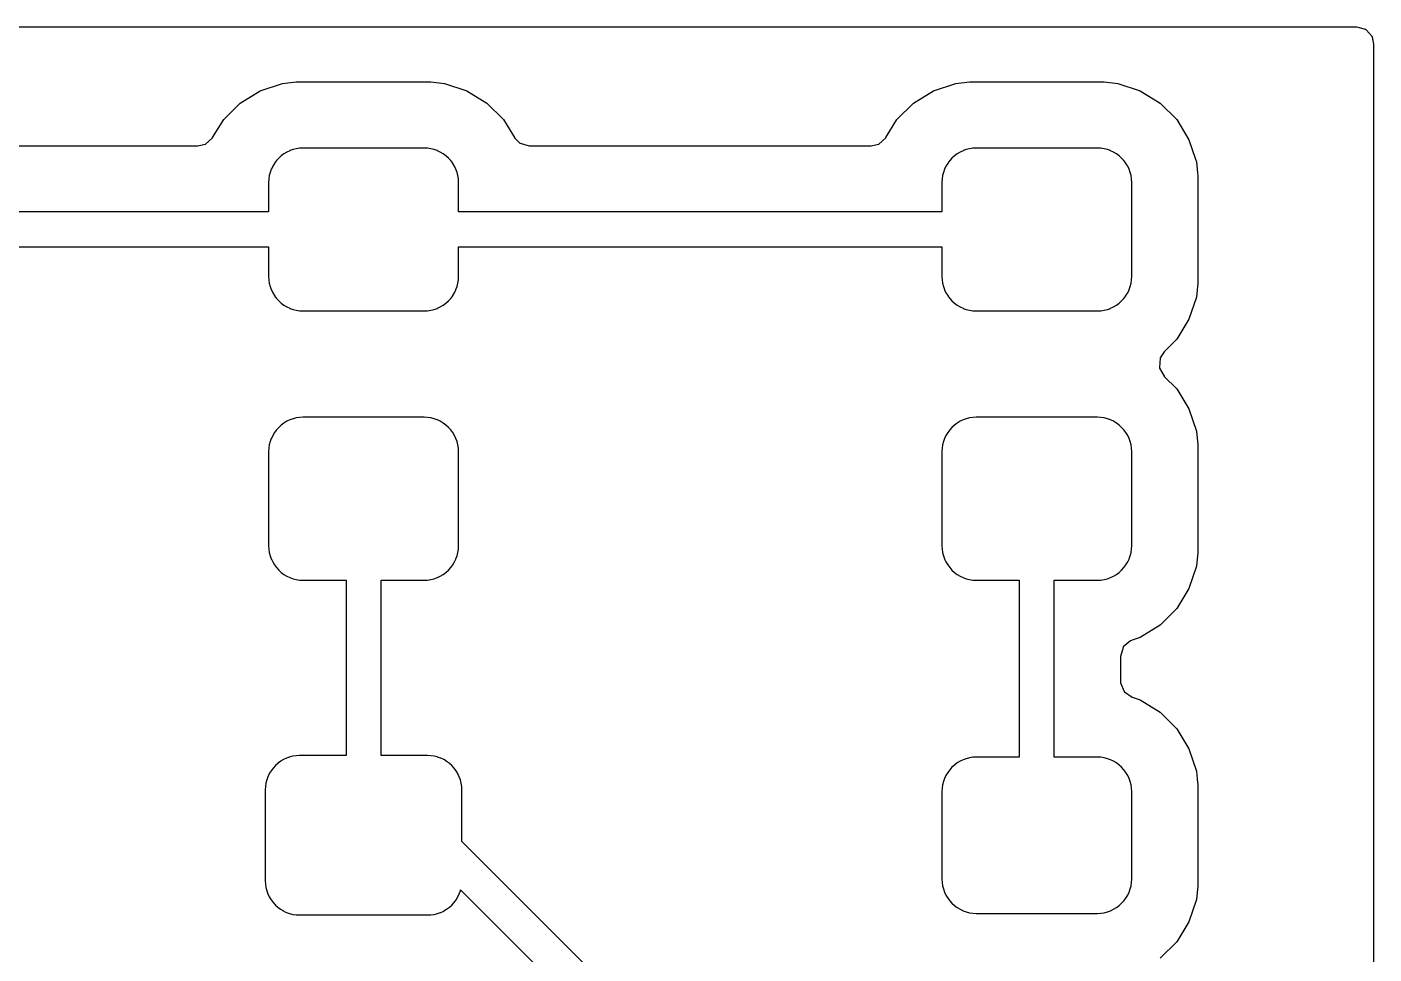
# Model space of a CAD drawing. Header units: metres. Extents: x 50 to 70, y -65 to -50.
# Drawn here: x 60 to 70, y -56.88 to -50 of the extents above; entities that cross this region are included whole.
import ezdxf

# ---------------------------------------------------------------- set-up
doc = ezdxf.new("R2010")
doc.units = ezdxf.units.M

msp = doc.modelspace()

# ---------------------------------------------------------------- linework, layer by layer
for points in [[(70.004, -64.875), (70.004, -50.125), (70.004, -50.124), (70.004, -50.124), (70.004, -50.124), (70.004, -50.124), (70.004, -50.124), (70.004, -50.124), (70.004, -50.124), (70.004, -50.124), (70.004, -50.123), (69.993, -50.072), (69.993, -50.072), (69.993, -50.072), (69.993, -50.072), (69.993, -50.071), (69.993, -50.071), (69.993, -50.071), (69.993, -50.071), (69.993, -50.071), (69.993, -50.071), (69.993, -50.071), (69.993, -50.071), (69.993, -50.071), (69.993, -50.07), (69.993, -50.07), (69.992, -50.07), (69.992, -50.07), (69.992, -50.07), (69.992, -50.07), (69.992, -50.07), (69.992, -50.07), (69.946, -50.017), (69.946, -50.017), (69.946, -50.017), (69.946, -50.017), (69.946, -50.017), (69.946, -50.016), (69.946, -50.016), (69.946, -50.016), (69.946, -50.016), (69.945, -50.016), (69.945, -50.016), (69.945, -50.016), (69.945, -50.016), (69.945, -50.016), (69.945, -50.016), (69.945, -50.016), (69.945, -50.016), (69.945, -50.016), (69.945, -50.016), (69.944, -50.016), (69.944, -50.016), (69.944, -50.015), (69.944, -50.015), (69.944, -50.015), (69.877, -49.996), (69.877, -49.996), (69.877, -49.996), (69.877, -49.996), (69.876, -49.996), (69.876, -49.996), (69.876, -49.996), (69.876, -49.996), (69.876, -49.996), (69.876, -49.996), (69.876, -49.996), (69.876, -49.996), (69.875, -49.996), (50.125, -49.996)], [(58.981, -50.879), (61.269, -50.879), (61.269, -50.879), (61.269, -50.879), (61.269, -50.879), (61.269, -50.879), (61.27, -50.879), (61.27, -50.879), (61.27, -50.879), (61.27, -50.879), (61.27, -50.879), (61.324, -50.867), (61.324, -50.867), (61.324, -50.867), (61.324, -50.867), (61.324, -50.867), (61.324, -50.867), (61.324, -50.867), (61.324, -50.867), (61.325, -50.867), (61.325, -50.867), (61.325, -50.867), (61.325, -50.867), (61.325, -50.867), (61.325, -50.867), (61.325, -50.867), (61.325, -50.866), (61.325, -50.866), (61.326, -50.866), (61.326, -50.866), (61.326, -50.866), (61.326, -50.866), (61.326, -50.866), (61.378, -50.819), (61.378, -50.819), (61.378, -50.819), (61.378, -50.819), (61.378, -50.819), (61.378, -50.819), (61.378, -50.819), (61.378, -50.819), (61.378, -50.819), (61.379, -50.819), (61.379, -50.818), (61.379, -50.818), (61.379, -50.818), (61.461, -50.684), (61.584, -50.561), (61.733, -50.47), (61.898, -50.415), (62, -50.404), (63, -50.404), (63.102, -50.415), (63.267, -50.47), (63.416, -50.561), (63.539, -50.684), (63.621, -50.818), (63.621, -50.818), (63.621, -50.818), (63.621, -50.819), (63.622, -50.819), (63.622, -50.819), (63.622, -50.819), (63.622, -50.819), (63.622, -50.819), (63.622, -50.819), (63.66, -50.858), (63.661, -50.858), (63.661, -50.858), (63.661, -50.859), (63.661, -50.859), (63.661, -50.859), (63.661, -50.859), (63.661, -50.859), (63.661, -50.859), (63.661, -50.859), (63.661, -50.859), (63.662, -50.859), (63.662, -50.859), (63.662, -50.859), (63.662, -50.859), (63.662, -50.859), (63.662, -50.859), (63.662, -50.859), (63.662, -50.859), (63.662, -50.86), (63.662, -50.86), (63.663, -50.86), (63.73, -50.879), (63.73, -50.879), (63.73, -50.879), (63.73, -50.879), (63.73, -50.879), (63.73, -50.879), (63.73, -50.879), (63.73, -50.879), (63.731, -50.879), (63.731, -50.879), (63.731, -50.879), (63.731, -50.879), (63.731, -50.879), (66.269, -50.879), (66.269, -50.879), (66.269, -50.879), (66.269, -50.879), (66.269, -50.879), (66.27, -50.879), (66.27, -50.879), (66.27, -50.879), (66.27, -50.879), (66.27, -50.879), (66.324, -50.867), (66.324, -50.867), (66.324, -50.867), (66.324, -50.867), (66.324, -50.867), (66.324, -50.867), (66.324, -50.867), (66.324, -50.867), (66.325, -50.867), (66.325, -50.867), (66.325, -50.867), (66.325, -50.867), (66.325, -50.867), (66.325, -50.867), (66.325, -50.867), (66.325, -50.866), (66.325, -50.866), (66.326, -50.866), (66.326, -50.866), (66.326, -50.866), (66.326, -50.866), (66.326, -50.866), (66.378, -50.819), (66.378, -50.819), (66.378, -50.819), (66.378, -50.819), (66.378, -50.819), (66.378, -50.819), (66.378, -50.819), (66.378, -50.819), (66.378, -50.819), (66.379, -50.819), (66.379, -50.818), (66.379, -50.818), (66.379, -50.818), (66.461, -50.684), (66.584, -50.561), (66.733, -50.47), (66.898, -50.415), (67, -50.404), (68, -50.404), (68.102, -50.415), (68.267, -50.47), (68.416, -50.561), (68.539, -50.684), (68.63, -50.833), (68.678, -50.978), (68.685, -50.998), (68.693, -51.079), (68.695, -51.1), (68.695, -51.9), (68.685, -52.002), (68.63, -52.167), (68.539, -52.316), (68.446, -52.409), (68.445, -52.409), (68.445, -52.409), (68.445, -52.409), (68.445, -52.409), (68.445, -52.409), (68.445, -52.409), (68.445, -52.409), (68.445, -52.41), (68.445, -52.41), (68.416, -52.454), (68.416, -52.454), (68.416, -52.454), (68.416, -52.454), (68.416, -52.454), (68.416, -52.455), (68.416, -52.455), (68.416, -52.455), (68.416, -52.455), (68.416, -52.455), (68.416, -52.455), (68.416, -52.455), (68.416, -52.455), (68.416, -52.455), (68.416, -52.456), (68.416, -52.456), (68.416, -52.456), (68.416, -52.456), (68.416, -52.456), (68.416, -52.456), (68.416, -52.456), (68.411, -52.526), (68.411, -52.526), (68.411, -52.526), (68.411, -52.526), (68.411, -52.526), (68.411, -52.527), (68.411, -52.527), (68.411, -52.527), (68.411, -52.527), (68.411, -52.527), (68.411, -52.527), (68.411, -52.527), (68.411, -52.527), (68.411, -52.528), (68.411, -52.528), (68.411, -52.528), (68.411, -52.528), (68.411, -52.528), (68.411, -52.528), (68.411, -52.528), (68.411, -52.528), (68.411, -52.529), (68.411, -52.529), (68.411, -52.529), (68.445, -52.59), (68.445, -52.59), (68.445, -52.59), (68.445, -52.59), (68.445, -52.59), (68.445, -52.591), (68.445, -52.591), (68.445, -52.591), (68.445, -52.591), (68.445, -52.591), (68.445, -52.591), (68.445, -52.591), (68.446, -52.591), (68.539, -52.684), (68.63, -52.833), (68.685, -52.998), (68.695, -53.1), (68.695, -53.9), (68.685, -54.002), (68.63, -54.167), (68.539, -54.316), (68.416, -54.439), (68.267, -54.53), (68.209, -54.55), (68.209, -54.55), (68.209, -54.55), (68.196, -54.555), (68.196, -54.555), (68.196, -54.555), (68.196, -54.555), (68.196, -54.555), (68.196, -54.555), (68.196, -54.555), (68.195, -54.555), (68.195, -54.555), (68.195, -54.555), (68.195, -54.555), (68.195, -54.555), (68.195, -54.555), (68.195, -54.555), (68.195, -54.555), (68.142, -54.601), (68.142, -54.601), (68.142, -54.601), (68.142, -54.601), (68.142, -54.602), (68.141, -54.602), (68.141, -54.602), (68.141, -54.602), (68.141, -54.602), (68.141, -54.602), (68.141, -54.602), (68.141, -54.602), (68.141, -54.602), (68.141, -54.602), (68.141, -54.603), (68.141, -54.603), (68.141, -54.603), (68.141, -54.603), (68.141, -54.603), (68.141, -54.603), (68.141, -54.603), (68.14, -54.603), (68.14, -54.603), (68.14, -54.604), (68.121, -54.671), (68.121, -54.671), (68.121, -54.671), (68.121, -54.671), (68.121, -54.671), (68.121, -54.671), (68.121, -54.671), (68.121, -54.671), (68.121, -54.672), (68.121, -54.672), (68.121, -54.672), (68.121, -54.672), (68.121, -54.672), (68.121, -54.853), (68.121, -54.853), (68.121, -54.853), (68.121, -54.867), (68.121, -54.867), (68.121, -54.867), (68.121, -54.867), (68.121, -54.867), (68.121, -54.867), (68.121, -54.867), (68.121, -54.868), (68.121, -54.868), (68.121, -54.868), (68.121, -54.868), (68.121, -54.868), (68.122, -54.868), (68.122, -54.868), (68.122, -54.868), (68.148, -54.933), (68.148, -54.933), (68.149, -54.933), (68.149, -54.933), (68.149, -54.933), (68.149, -54.933), (68.149, -54.933), (68.149, -54.934), (68.149, -54.934), (68.149, -54.934), (68.149, -54.934), (68.149, -54.934), (68.149, -54.934), (68.149, -54.934), (68.149, -54.934), (68.149, -54.934), (68.15, -54.934), (68.15, -54.935), (68.15, -54.935), (68.15, -54.935), (68.15, -54.935), (68.15, -54.935), (68.15, -54.935), (68.15, -54.935), (68.208, -54.975), (68.208, -54.975), (68.208, -54.975), (68.208, -54.975), (68.208, -54.975), (68.208, -54.975), (68.208, -54.975), (68.208, -54.975), (68.208, -54.975), (68.209, -54.975), (68.209, -54.975), (68.209, -54.975), (68.209, -54.975), (68.267, -54.995), (68.416, -55.086), (68.539, -55.209), (68.63, -55.358), (68.685, -55.523), (68.691, -55.583), (68.695, -55.625), (68.695, -56.375), (68.685, -56.477), (68.63, -56.642), (68.539, -56.791), (68.416, -56.914)], [(58.455, -51.63), (61.795, -51.63), (61.795, -51.85), (61.795, -51.85), (61.795, -51.85), (61.796, -51.875), (61.796, -51.875), (61.796, -51.875), (61.796, -51.875), (61.796, -51.875), (61.8, -51.9), (61.8, -51.9), (61.8, -51.9), (61.8, -51.9), (61.8, -51.9), (61.806, -51.924), (61.806, -51.924), (61.806, -51.924), (61.806, -51.924), (61.806, -51.924), (61.814, -51.947), (61.814, -51.947), (61.814, -51.948), (61.814, -51.948), (61.815, -51.948), (61.825, -51.97), (61.825, -51.97), (61.825, -51.97), (61.825, -51.97), (61.825, -51.97), (61.838, -51.991), (61.838, -51.992), (61.838, -51.992), (61.838, -51.992), (61.838, -51.992), (61.853, -52.012), (61.853, -52.012), (61.853, -52.012), (61.853, -52.012), (61.853, -52.012), (61.87, -52.03), (61.87, -52.03), (61.87, -52.03), (61.87, -52.03), (61.87, -52.03), (61.888, -52.047), (61.888, -52.047), (61.888, -52.047), (61.888, -52.047), (61.888, -52.047), (61.908, -52.062), (61.908, -52.062), (61.908, -52.062), (61.908, -52.062), (61.909, -52.062), (61.93, -52.075), (61.93, -52.075), (61.93, -52.075), (61.93, -52.075), (61.93, -52.075), (61.952, -52.085), (61.952, -52.086), (61.952, -52.086), (61.953, -52.086), (61.953, -52.086), (61.976, -52.094), (61.976, -52.094), (61.976, -52.094), (61.976, -52.094), (61.976, -52.094), (62, -52.1), (62, -52.1), (62, -52.1), (62, -52.1), (62, -52.1), (62.025, -52.104), (62.025, -52.104), (62.025, -52.104), (62.025, -52.104), (62.025, -52.104), (62.05, -52.105), (62.05, -52.105), (62.05, -52.105), (62.95, -52.105), (62.95, -52.105), (62.95, -52.105), (62.975, -52.104), (62.975, -52.104), (62.975, -52.104), (62.975, -52.104), (62.975, -52.104), (63, -52.1), (63, -52.1), (63, -52.1), (63, -52.1), (63, -52.1), (63.024, -52.094), (63.024, -52.094), (63.024, -52.094), (63.024, -52.094), (63.024, -52.094), (63.047, -52.086), (63.047, -52.086), (63.048, -52.086), (63.048, -52.086), (63.048, -52.085), (63.07, -52.075), (63.07, -52.075), (63.07, -52.075), (63.07, -52.075), (63.07, -52.075), (63.091, -52.062), (63.092, -52.062), (63.092, -52.062), (63.092, -52.062), (63.092, -52.062), (63.112, -52.047), (63.112, -52.047), (63.112, -52.047), (63.112, -52.047), (63.112, -52.047), (63.13, -52.03), (63.13, -52.03), (63.13, -52.03), (63.13, -52.03), (63.13, -52.03), (63.147, -52.012), (63.147, -52.012), (63.147, -52.012), (63.147, -52.012), (63.147, -52.012), (63.162, -51.992), (63.162, -51.992), (63.162, -51.992), (63.162, -51.992), (63.162, -51.991), (63.175, -51.97), (63.175, -51.97), (63.175, -51.97), (63.175, -51.97), (63.175, -51.97), (63.185, -51.948), (63.186, -51.948), (63.186, -51.948), (63.186, -51.947), (63.186, -51.947), (63.194, -51.924), (63.194, -51.924), (63.194, -51.924), (63.194, -51.924), (63.194, -51.924), (63.2, -51.9), (63.2, -51.9), (63.2, -51.9), (63.2, -51.9), (63.2, -51.9), (63.204, -51.875), (63.204, -51.875), (63.204, -51.875), (63.204, -51.875), (63.204, -51.875), (63.205, -51.85), (63.205, -51.85), (63.205, -51.85), (63.205, -51.63), (66.795, -51.63), (66.795, -51.85), (66.795, -51.85), (66.795, -51.85), (66.796, -51.875), (66.796, -51.875), (66.796, -51.875), (66.796, -51.875), (66.796, -51.875), (66.8, -51.9), (66.8, -51.9), (66.8, -51.9), (66.8, -51.9), (66.8, -51.9), (66.806, -51.924), (66.806, -51.924), (66.806, -51.924), (66.806, -51.924), (66.806, -51.924), (66.814, -51.947), (66.814, -51.947), (66.814, -51.948), (66.814, -51.948), (66.815, -51.948), (66.825, -51.97), (66.825, -51.97), (66.825, -51.97), (66.825, -51.97), (66.825, -51.97), (66.838, -51.991), (66.838, -51.992), (66.838, -51.992), (66.838, -51.992), (66.838, -51.992), (66.853, -52.012), (66.853, -52.012), (66.853, -52.012), (66.853, -52.012), (66.853, -52.012), (66.87, -52.03), (66.87, -52.03), (66.87, -52.03), (66.87, -52.03), (66.87, -52.03), (66.888, -52.047), (66.888, -52.047), (66.888, -52.047), (66.888, -52.047), (66.888, -52.047), (66.908, -52.062), (66.908, -52.062), (66.908, -52.062), (66.908, -52.062), (66.909, -52.062), (66.93, -52.075), (66.93, -52.075), (66.93, -52.075), (66.93, -52.075), (66.93, -52.075), (66.952, -52.085), (66.952, -52.086), (66.952, -52.086), (66.953, -52.086), (66.953, -52.086), (66.976, -52.094), (66.976, -52.094), (66.976, -52.094), (66.976, -52.094), (66.976, -52.094), (67, -52.1), (67, -52.1), (67, -52.1), (67, -52.1), (67, -52.1), (67.025, -52.104), (67.025, -52.104), (67.025, -52.104), (67.025, -52.104), (67.025, -52.104), (67.05, -52.105), (67.05, -52.105), (67.05, -52.105), (67.95, -52.105), (67.95, -52.105), (67.95, -52.105), (67.975, -52.104), (67.975, -52.104), (67.975, -52.104), (67.975, -52.104), (67.975, -52.104), (68, -52.1), (68, -52.1), (68, -52.1), (68, -52.1), (68, -52.1), (68.024, -52.094), (68.024, -52.094), (68.024, -52.094), (68.024, -52.094), (68.024, -52.094), (68.047, -52.086), (68.047, -52.086), (68.048, -52.086), (68.048, -52.086), (68.048, -52.085), (68.07, -52.075), (68.07, -52.075), (68.07, -52.075), (68.07, -52.075), (68.07, -52.075), (68.091, -52.062), (68.092, -52.062), (68.092, -52.062), (68.092, -52.062), (68.092, -52.062), (68.112, -52.047), (68.112, -52.047), (68.112, -52.047), (68.112, -52.047), (68.112, -52.047), (68.13, -52.03), (68.13, -52.03), (68.13, -52.03), (68.13, -52.03), (68.13, -52.03), (68.147, -52.012), (68.147, -52.012), (68.147, -52.012), (68.147, -52.012), (68.147, -52.012), (68.162, -51.992), (68.162, -51.992), (68.162, -51.992), (68.162, -51.992), (68.162, -51.991), (68.175, -51.97), (68.175, -51.97), (68.175, -51.97), (68.175, -51.97), (68.175, -51.97), (68.185, -51.948), (68.186, -51.948), (68.186, -51.948), (68.186, -51.947), (68.186, -51.947), (68.194, -51.924), (68.194, -51.924), (68.194, -51.924), (68.194, -51.924), (68.194, -51.924), (68.2, -51.9), (68.2, -51.9), (68.2, -51.9), (68.2, -51.9), (68.2, -51.9), (68.204, -51.875), (68.204, -51.875), (68.204, -51.875), (68.204, -51.875), (68.204, -51.875), (68.205, -51.85), (68.205, -51.85), (68.205, -51.85), (68.205, -51.15), (68.205, -51.15), (68.205, -51.15), (68.204, -51.125), (68.204, -51.125), (68.204, -51.125), (68.204, -51.125), (68.204, -51.125), (68.2, -51.1), (68.2, -51.1), (68.2, -51.1), (68.2, -51.1), (68.2, -51.1), (68.194, -51.076), (68.194, -51.076), (68.194, -51.076), (68.194, -51.076), (68.194, -51.076), (68.186, -51.053), (68.186, -51.053), (68.186, -51.052), (68.186, -51.052), (68.185, -51.052), (68.175, -51.03), (68.175, -51.03), (68.175, -51.03), (68.175, -51.03), (68.175, -51.03), (68.162, -51.009), (68.162, -51.008), (68.162, -51.008), (68.162, -51.008), (68.162, -51.008), (68.147, -50.988), (68.147, -50.988), (68.147, -50.988), (68.147, -50.988), (68.147, -50.988), (68.13, -50.97), (68.13, -50.97), (68.13, -50.97), (68.13, -50.97), (68.13, -50.97), (68.112, -50.953), (68.112, -50.953), (68.112, -50.953), (68.112, -50.953), (68.112, -50.953), (68.092, -50.938), (68.092, -50.938), (68.092, -50.938), (68.092, -50.938), (68.091, -50.938), (68.07, -50.925), (68.07, -50.925), (68.07, -50.925), (68.07, -50.925), (68.07, -50.925), (68.048, -50.915), (68.048, -50.914), (68.048, -50.914), (68.047, -50.914), (68.047, -50.914), (68.024, -50.906), (68.024, -50.906), (68.024, -50.906), (68.024, -50.906), (68.024, -50.906), (68, -50.9), (68, -50.9), (68, -50.9), (68, -50.9), (68, -50.9), (67.975, -50.896), (67.975, -50.896), (67.975, -50.896), (67.975, -50.896), (67.975, -50.896), (67.95, -50.895), (67.95, -50.895), (67.95, -50.895), (67.05, -50.895), (67.05, -50.895), (67.05, -50.895), (67.025, -50.896), (67.025, -50.896), (67.025, -50.896), (67.025, -50.896), (67.025, -50.896), (67, -50.9), (67, -50.9), (67, -50.9), (67, -50.9), (67, -50.9), (66.976, -50.906), (66.976, -50.906), (66.976, -50.906), (66.976, -50.906), (66.976, -50.906), (66.953, -50.914), (66.953, -50.914), (66.952, -50.914), (66.952, -50.914), (66.952, -50.915), (66.93, -50.925), (66.93, -50.925), (66.93, -50.925), (66.93, -50.925), (66.93, -50.925), (66.909, -50.938), (66.908, -50.938), (66.908, -50.938), (66.908, -50.938), (66.908, -50.938), (66.888, -50.953), (66.888, -50.953), (66.888, -50.953), (66.888, -50.953), (66.888, -50.953), (66.87, -50.97), (66.87, -50.97), (66.87, -50.97), (66.87, -50.97), (66.87, -50.97), (66.853, -50.988), (66.853, -50.988), (66.853, -50.988), (66.853, -50.988), (66.853, -50.988), (66.838, -51.008), (66.838, -51.008), (66.838, -51.008), (66.838, -51.008), (66.838, -51.009), (66.825, -51.03), (66.825, -51.03), (66.825, -51.03), (66.825, -51.03), (66.825, -51.03), (66.815, -51.052), (66.814, -51.052), (66.814, -51.052), (66.814, -51.053), (66.814, -51.053), (66.806, -51.076), (66.806, -51.076), (66.806, -51.076), (66.806, -51.076), (66.806, -51.076), (66.8, -51.1), (66.8, -51.1), (66.8, -51.1), (66.8, -51.1), (66.8, -51.1), (66.796, -51.125), (66.796, -51.125), (66.796, -51.125), (66.796, -51.125), (66.796, -51.125), (66.795, -51.15), (66.795, -51.15), (66.795, -51.15), (66.795, -51.37), (63.205, -51.37), (63.205, -51.15), (63.205, -51.15), (63.205, -51.15), (63.204, -51.125), (63.204, -51.125), (63.204, -51.125), (63.204, -51.125), (63.204, -51.125), (63.2, -51.1), (63.2, -51.1), (63.2, -51.1), (63.2, -51.1), (63.2, -51.1), (63.194, -51.076), (63.194, -51.076), (63.194, -51.076), (63.194, -51.076), (63.194, -51.076), (63.186, -51.053), (63.186, -51.053), (63.186, -51.052), (63.186, -51.052), (63.185, -51.052), (63.175, -51.03), (63.175, -51.03), (63.175, -51.03), (63.175, -51.03), (63.175, -51.03), (63.162, -51.009), (63.162, -51.008), (63.162, -51.008), (63.162, -51.008), (63.162, -51.008), (63.147, -50.988), (63.147, -50.988), (63.147, -50.988), (63.147, -50.988), (63.147, -50.988), (63.13, -50.97), (63.13, -50.97), (63.13, -50.97), (63.13, -50.97), (63.13, -50.97), (63.112, -50.953), (63.112, -50.953), (63.112, -50.953), (63.112, -50.953), (63.112, -50.953), (63.092, -50.938), (63.092, -50.938), (63.092, -50.938), (63.092, -50.938), (63.091, -50.938), (63.07, -50.925), (63.07, -50.925), (63.07, -50.925), (63.07, -50.925), (63.07, -50.925), (63.048, -50.915), (63.048, -50.914), (63.048, -50.914), (63.047, -50.914), (63.047, -50.914), (63.024, -50.906), (63.024, -50.906), (63.024, -50.906), (63.024, -50.906), (63.024, -50.906), (63, -50.9), (63, -50.9), (63, -50.9), (63, -50.9), (63, -50.9), (62.975, -50.896), (62.975, -50.896), (62.975, -50.896), (62.975, -50.896), (62.975, -50.896), (62.95, -50.895), (62.95, -50.895), (62.95, -50.895), (62.05, -50.895), (62.05, -50.895), (62.05, -50.895), (62.025, -50.896), (62.025, -50.896), (62.025, -50.896), (62.025, -50.896), (62.025, -50.896), (62, -50.9), (62, -50.9), (62, -50.9), (62, -50.9), (62, -50.9), (61.976, -50.906), (61.976, -50.906), (61.976, -50.906), (61.976, -50.906), (61.976, -50.906), (61.953, -50.914), (61.953, -50.914), (61.952, -50.914), (61.952, -50.914), (61.952, -50.915), (61.93, -50.925), (61.93, -50.925), (61.93, -50.925), (61.93, -50.925), (61.93, -50.925), (61.909, -50.938), (61.908, -50.938), (61.908, -50.938), (61.908, -50.938), (61.908, -50.938), (61.888, -50.953), (61.888, -50.953), (61.888, -50.953), (61.888, -50.953), (61.888, -50.953), (61.87, -50.97), (61.87, -50.97), (61.87, -50.97), (61.87, -50.97), (61.87, -50.97), (61.853, -50.988), (61.853, -50.988), (61.853, -50.988), (61.853, -50.988), (61.853, -50.988), (61.838, -51.008), (61.838, -51.008), (61.838, -51.008), (61.838, -51.008), (61.838, -51.009), (61.825, -51.03), (61.825, -51.03), (61.825, -51.03), (61.825, -51.03), (61.825, -51.03), (61.815, -51.052), (61.814, -51.052), (61.814, -51.052), (61.814, -51.053), (61.814, -51.053), (61.806, -51.076), (61.806, -51.076), (61.806, -51.076), (61.806, -51.076), (61.806, -51.076), (61.8, -51.1), (61.8, -51.1), (61.8, -51.1), (61.8, -51.1), (61.8, -51.1), (61.796, -51.125), (61.796, -51.125), (61.796, -51.125), (61.796, -51.125), (61.796, -51.125), (61.795, -51.15), (61.795, -51.15), (61.795, -51.15), (61.795, -51.37), (58.455, -51.37)], [(65.692, -58.508), (63.23, -56.046), (63.23, -55.663), (63.23, -55.662), (63.23, -55.662), (63.229, -55.638), (63.229, -55.638), (63.229, -55.638), (63.229, -55.637), (63.229, -55.637), (63.225, -55.613), (63.225, -55.613), (63.225, -55.613), (63.225, -55.613), (63.225, -55.613), (63.219, -55.589), (63.219, -55.589), (63.219, -55.588), (63.219, -55.588), (63.219, -55.588), (63.211, -55.565), (63.211, -55.565), (63.211, -55.565), (63.211, -55.565), (63.21, -55.565), (63.2, -55.543), (63.2, -55.542), (63.2, -55.542), (63.2, -55.542), (63.2, -55.542), (63.187, -55.521), (63.187, -55.521), (63.187, -55.521), (63.187, -55.521), (63.187, -55.521), (63.172, -55.501), (63.172, -55.501), (63.172, -55.501), (63.172, -55.501), (63.172, -55.501), (63.155, -55.482), (63.155, -55.482), (63.155, -55.482), (63.155, -55.482), (63.155, -55.482), (63.137, -55.466), (63.137, -55.465), (63.137, -55.465), (63.137, -55.465), (63.137, -55.465), (63.117, -55.451), (63.117, -55.451), (63.117, -55.45), (63.117, -55.45), (63.116, -55.45), (63.095, -55.438), (63.095, -55.438), (63.095, -55.438), (63.095, -55.438), (63.095, -55.437), (63.073, -55.427), (63.073, -55.427), (63.073, -55.427), (63.072, -55.427), (63.072, -55.427), (63.049, -55.419), (63.049, -55.419), (63.049, -55.418), (63.049, -55.418), (63.049, -55.418), (63.025, -55.412), (63.025, -55.412), (63.025, -55.412), (63.025, -55.412), (63.025, -55.412), (63, -55.409), (63, -55.409), (63, -55.409), (63, -55.409), (63, -55.409), (62.975, -55.408), (62.975, -55.408), (62.975, -55.408), (62.63, -55.408), (62.63, -54.105), (62.95, -54.105), (62.95, -54.105), (62.95, -54.105), (62.975, -54.104), (62.975, -54.104), (62.975, -54.104), (62.975, -54.104), (62.975, -54.104), (63, -54.1), (63, -54.1), (63, -54.1), (63, -54.1), (63, -54.1), (63.024, -54.094), (63.024, -54.094), (63.024, -54.094), (63.024, -54.094), (63.024, -54.094), (63.047, -54.086), (63.047, -54.086), (63.048, -54.086), (63.048, -54.086), (63.048, -54.085), (63.07, -54.075), (63.07, -54.075), (63.07, -54.075), (63.07, -54.075), (63.07, -54.075), (63.091, -54.062), (63.092, -54.062), (63.092, -54.062), (63.092, -54.062), (63.092, -54.062), (63.112, -54.047), (63.112, -54.047), (63.112, -54.047), (63.112, -54.047), (63.112, -54.047), (63.13, -54.03), (63.13, -54.03), (63.13, -54.03), (63.13, -54.03), (63.13, -54.03), (63.147, -54.012), (63.147, -54.012), (63.147, -54.012), (63.147, -54.012), (63.147, -54.012), (63.162, -53.992), (63.162, -53.992), (63.162, -53.992), (63.162, -53.992), (63.162, -53.991), (63.175, -53.97), (63.175, -53.97), (63.175, -53.97), (63.175, -53.97), (63.175, -53.97), (63.185, -53.948), (63.186, -53.948), (63.186, -53.948), (63.186, -53.947), (63.186, -53.947), (63.194, -53.924), (63.194, -53.924), (63.194, -53.924), (63.194, -53.924), (63.194, -53.924), (63.2, -53.9), (63.2, -53.9), (63.2, -53.9), (63.2, -53.9), (63.2, -53.9), (63.204, -53.875), (63.204, -53.875), (63.204, -53.875), (63.204, -53.875), (63.204, -53.875), (63.205, -53.85), (63.205, -53.85), (63.205, -53.85), (63.205, -53.15), (63.205, -53.15), (63.205, -53.15), (63.204, -53.125), (63.204, -53.125), (63.204, -53.125), (63.204, -53.125), (63.204, -53.125), (63.2, -53.1), (63.2, -53.1), (63.2, -53.1), (63.2, -53.1), (63.2, -53.1), (63.194, -53.076), (63.194, -53.076), (63.194, -53.076), (63.194, -53.076), (63.194, -53.076), (63.186, -53.053), (63.186, -53.053), (63.186, -53.052), (63.186, -53.052), (63.185, -53.052), (63.175, -53.03), (63.175, -53.03), (63.175, -53.03), (63.175, -53.03), (63.175, -53.03), (63.162, -53.009), (63.162, -53.008), (63.162, -53.008), (63.162, -53.008), (63.162, -53.008), (63.147, -52.988), (63.147, -52.988), (63.147, -52.988), (63.147, -52.988), (63.147, -52.988), (63.13, -52.97), (63.13, -52.97), (63.13, -52.97), (63.13, -52.97), (63.13, -52.97), (63.112, -52.953), (63.112, -52.953), (63.112, -52.953), (63.112, -52.953), (63.112, -52.953), (63.092, -52.938), (63.092, -52.938), (63.092, -52.938), (63.092, -52.938), (63.091, -52.938), (63.07, -52.925), (63.07, -52.925), (63.07, -52.925), (63.07, -52.925), (63.07, -52.925), (63.048, -52.915), (63.048, -52.914), (63.048, -52.914), (63.047, -52.914), (63.047, -52.914), (63.024, -52.906), (63.024, -52.906), (63.024, -52.906), (63.024, -52.906), (63.024, -52.906), (63, -52.9), (63, -52.9), (63, -52.9), (63, -52.9), (63, -52.9), (62.975, -52.896), (62.975, -52.896), (62.975, -52.896), (62.975, -52.896), (62.975, -52.896), (62.95, -52.895), (62.95, -52.895), (62.95, -52.895), (62.05, -52.895), (62.05, -52.895), (62.05, -52.895), (62.025, -52.896), (62.025, -52.896), (62.025, -52.896), (62.025, -52.896), (62.025, -52.896), (62, -52.9), (62, -52.9), (62, -52.9), (62, -52.9), (62, -52.9), (61.976, -52.906), (61.976, -52.906), (61.976, -52.906), (61.976, -52.906), (61.976, -52.906), (61.953, -52.914), (61.953, -52.914), (61.952, -52.914), (61.952, -52.914), (61.952, -52.915), (61.93, -52.925), (61.93, -52.925), (61.93, -52.925), (61.93, -52.925), (61.93, -52.925), (61.909, -52.938), (61.908, -52.938), (61.908, -52.938), (61.908, -52.938), (61.908, -52.938), (61.888, -52.953), (61.888, -52.953), (61.888, -52.953), (61.888, -52.953), (61.888, -52.953), (61.87, -52.97), (61.87, -52.97), (61.87, -52.97), (61.87, -52.97), (61.87, -52.97), (61.853, -52.988), (61.853, -52.988), (61.853, -52.988), (61.853, -52.988), (61.853, -52.988), (61.838, -53.008), (61.838, -53.008), (61.838, -53.008), (61.838, -53.008), (61.838, -53.009), (61.825, -53.03), (61.825, -53.03), (61.825, -53.03), (61.825, -53.03), (61.825, -53.03), (61.815, -53.052), (61.814, -53.052), (61.814, -53.052), (61.814, -53.053), (61.814, -53.053), (61.806, -53.076), (61.806, -53.076), (61.806, -53.076), (61.806, -53.076), (61.806, -53.076), (61.8, -53.1), (61.8, -53.1), (61.8, -53.1), (61.8, -53.1), (61.8, -53.1), (61.796, -53.125), (61.796, -53.125), (61.796, -53.125), (61.796, -53.125), (61.796, -53.125), (61.795, -53.15), (61.795, -53.15), (61.795, -53.15), (61.795, -53.85), (61.795, -53.85), (61.795, -53.85), (61.796, -53.875), (61.796, -53.875), (61.796, -53.875), (61.796, -53.875), (61.796, -53.875), (61.8, -53.9), (61.8, -53.9), (61.8, -53.9), (61.8, -53.9), (61.8, -53.9), (61.806, -53.924), (61.806, -53.924), (61.806, -53.924), (61.806, -53.924), (61.806, -53.924), (61.814, -53.947), (61.814, -53.947), (61.814, -53.948), (61.814, -53.948), (61.815, -53.948), (61.825, -53.97), (61.825, -53.97), (61.825, -53.97), (61.825, -53.97), (61.825, -53.97), (61.838, -53.991), (61.838, -53.992), (61.838, -53.992), (61.838, -53.992), (61.838, -53.992), (61.853, -54.012), (61.853, -54.012), (61.853, -54.012), (61.853, -54.012), (61.853, -54.012), (61.87, -54.03), (61.87, -54.03), (61.87, -54.03), (61.87, -54.03), (61.87, -54.03), (61.888, -54.047), (61.888, -54.047), (61.888, -54.047), (61.888, -54.047), (61.888, -54.047), (61.908, -54.062), (61.908, -54.062), (61.908, -54.062), (61.908, -54.062), (61.909, -54.062), (61.93, -54.075), (61.93, -54.075), (61.93, -54.075), (61.93, -54.075), (61.93, -54.075), (61.952, -54.085), (61.952, -54.086), (61.952, -54.086), (61.953, -54.086), (61.953, -54.086), (61.976, -54.094), (61.976, -54.094), (61.976, -54.094), (61.976, -54.094), (61.976, -54.094), (62, -54.1), (62, -54.1), (62, -54.1), (62, -54.1), (62, -54.1), (62.025, -54.104), (62.025, -54.104), (62.025, -54.104), (62.025, -54.104), (62.025, -54.104), (62.05, -54.105), (62.05, -54.105)], [(67.05, -54.105), (67.05, -54.105), (67.37, -54.105), (67.37, -55.42), (67.05, -55.42), (67.05, -55.42), (67.05, -55.42), (67.025, -55.421), (67.025, -55.421), (67.025, -55.421), (67.025, -55.421), (67.025, -55.421), (67, -55.425), (67, -55.425), (67, -55.425), (67, -55.425), (67, -55.425), (66.976, -55.431), (66.976, -55.431), (66.976, -55.431), (66.976, -55.431), (66.976, -55.431), (66.953, -55.439), (66.953, -55.439), (66.952, -55.439), (66.952, -55.439), (66.952, -55.44), (66.93, -55.45), (66.93, -55.45), (66.93, -55.45), (66.93, -55.45), (66.93, -55.45), (66.909, -55.463), (66.908, -55.463), (66.908, -55.463), (66.908, -55.463), (66.908, -55.463), (66.888, -55.478), (66.888, -55.478), (66.888, -55.478), (66.888, -55.478), (66.888, -55.478), (66.87, -55.495), (66.87, -55.495), (66.87, -55.495), (66.87, -55.495), (66.87, -55.495), (66.853, -55.513), (66.853, -55.513), (66.853, -55.513), (66.853, -55.513), (66.853, -55.513), (66.838, -55.533), (66.838, -55.533), (66.838, -55.533), (66.838, -55.533), (66.838, -55.534), (66.825, -55.555), (66.825, -55.555), (66.825, -55.555), (66.825, -55.555), (66.825, -55.555), (66.815, -55.577), (66.814, -55.577), (66.814, -55.577), (66.814, -55.578), (66.814, -55.578), (66.806, -55.601), (66.806, -55.601), (66.806, -55.601), (66.806, -55.601), (66.806, -55.601), (66.8, -55.625), (66.8, -55.625), (66.8, -55.625), (66.8, -55.625), (66.8, -55.625), (66.796, -55.65), (66.796, -55.65), (66.796, -55.65), (66.796, -55.65), (66.796, -55.65), (66.795, -55.675), (66.795, -55.675), (66.795, -55.675), (66.795, -56.325), (66.795, -56.325), (66.795, -56.325), (66.796, -56.35), (66.796, -56.35), (66.796, -56.35), (66.796, -56.35), (66.796, -56.35), (66.8, -56.375), (66.8, -56.375), (66.8, -56.375), (66.8, -56.375), (66.8, -56.375), (66.806, -56.399), (66.806, -56.399), (66.806, -56.399), (66.806, -56.399), (66.806, -56.399), (66.814, -56.422), (66.814, -56.422), (66.814, -56.423), (66.814, -56.423), (66.815, -56.423), (66.825, -56.445), (66.825, -56.445), (66.825, -56.445), (66.825, -56.445), (66.825, -56.445), (66.838, -56.466), (66.838, -56.467), (66.838, -56.467), (66.838, -56.467), (66.838, -56.467), (66.853, -56.487), (66.853, -56.487), (66.853, -56.487), (66.853, -56.487), (66.853, -56.487), (66.87, -56.505), (66.87, -56.505), (66.87, -56.505), (66.87, -56.505), (66.87, -56.505), (66.888, -56.522), (66.888, -56.522), (66.888, -56.522), (66.888, -56.522), (66.888, -56.522), (66.908, -56.537), (66.908, -56.537), (66.908, -56.537), (66.908, -56.537), (66.909, -56.537), (66.93, -56.55), (66.93, -56.55), (66.93, -56.55), (66.93, -56.55), (66.93, -56.55), (66.952, -56.56), (66.952, -56.561), (66.952, -56.561), (66.953, -56.561), (66.953, -56.561), (66.976, -56.569), (66.976, -56.569), (66.976, -56.569), (66.976, -56.569), (66.976, -56.569), (67, -56.575), (67, -56.575), (67, -56.575), (67, -56.575), (67, -56.575), (67.025, -56.579), (67.025, -56.579), (67.025, -56.579), (67.025, -56.579), (67.025, -56.579), (67.05, -56.58), (67.05, -56.58), (67.05, -56.58), (67.95, -56.58), (67.95, -56.58), (67.95, -56.58), (67.975, -56.579), (67.975, -56.579), (67.975, -56.579), (67.975, -56.579), (67.975, -56.579), (68, -56.575), (68, -56.575), (68, -56.575), (68, -56.575), (68, -56.575), (68.024, -56.569), (68.024, -56.569), (68.024, -56.569), (68.024, -56.569), (68.024, -56.569), (68.047, -56.561), (68.047, -56.561), (68.048, -56.561), (68.048, -56.561), (68.048, -56.56), (68.07, -56.55), (68.07, -56.55), (68.07, -56.55), (68.07, -56.55), (68.07, -56.55), (68.091, -56.537), (68.092, -56.537), (68.092, -56.537), (68.092, -56.537), (68.092, -56.537), (68.112, -56.522), (68.112, -56.522), (68.112, -56.522), (68.112, -56.522), (68.112, -56.522), (68.13, -56.505), (68.13, -56.505), (68.13, -56.505), (68.13, -56.505), (68.13, -56.505), (68.147, -56.487), (68.147, -56.487), (68.147, -56.487), (68.147, -56.487), (68.147, -56.487), (68.162, -56.467), (68.162, -56.467), (68.162, -56.467), (68.162, -56.467), (68.162, -56.466), (68.175, -56.445), (68.175, -56.445), (68.175, -56.445), (68.175, -56.445), (68.175, -56.445), (68.185, -56.423), (68.186, -56.423), (68.186, -56.423), (68.186, -56.422), (68.186, -56.422), (68.194, -56.399), (68.194, -56.399), (68.194, -56.399), (68.194, -56.399), (68.194, -56.399), (68.2, -56.375), (68.2, -56.375), (68.2, -56.375), (68.2, -56.375), (68.2, -56.375), (68.204, -56.35), (68.204, -56.35), (68.204, -56.35), (68.204, -56.35), (68.204, -56.35), (68.205, -56.325), (68.205, -56.325), (68.205, -56.325), (68.205, -55.675), (68.205, -55.675), (68.205, -55.675), (68.204, -55.65), (68.204, -55.65), (68.204, -55.65), (68.204, -55.65), (68.204, -55.65), (68.2, -55.625), (68.2, -55.625), (68.2, -55.625), (68.2, -55.625), (68.2, -55.625), (68.194, -55.601), (68.194, -55.601), (68.194, -55.601), (68.194, -55.601), (68.194, -55.601), (68.186, -55.578), (68.186, -55.578), (68.186, -55.577), (68.186, -55.577), (68.185, -55.577), (68.175, -55.555), (68.175, -55.555), (68.175, -55.555), (68.175, -55.555), (68.175, -55.555), (68.162, -55.534), (68.162, -55.533), (68.162, -55.533), (68.162, -55.533), (68.162, -55.533), (68.147, -55.513), (68.147, -55.513), (68.147, -55.513), (68.147, -55.513), (68.147, -55.513), (68.13, -55.495), (68.13, -55.495), (68.13, -55.495), (68.13, -55.495), (68.13, -55.495), (68.112, -55.478), (68.112, -55.478), (68.112, -55.478), (68.112, -55.478), (68.112, -55.478), (68.092, -55.463), (68.092, -55.463), (68.092, -55.463), (68.092, -55.463), (68.091, -55.463), (68.07, -55.45), (68.07, -55.45), (68.07, -55.45), (68.07, -55.45), (68.07, -55.45), (68.048, -55.44), (68.048, -55.439), (68.048, -55.439), (68.047, -55.439), (68.047, -55.439), (68.024, -55.431), (68.024, -55.431), (68.024, -55.431), (68.024, -55.431), (68.024, -55.431), (68, -55.425), (68, -55.425), (68, -55.425), (68, -55.425), (68, -55.425), (67.975, -55.421), (67.975, -55.421), (67.975, -55.421), (67.975, -55.421), (67.975, -55.421), (67.95, -55.42), (67.95, -55.42), (67.95, -55.42), (67.63, -55.42), (67.63, -54.105), (67.95, -54.105), (67.95, -54.105), (67.95, -54.105), (67.975, -54.104), (67.975, -54.104), (67.975, -54.104), (67.975, -54.104), (67.975, -54.104), (68, -54.1), (68, -54.1), (68, -54.1), (68, -54.1), (68, -54.1), (68.024, -54.094), (68.024, -54.094), (68.024, -54.094), (68.024, -54.094), (68.024, -54.094), (68.047, -54.086), (68.047, -54.086), (68.048, -54.086), (68.048, -54.086), (68.048, -54.085), (68.07, -54.075), (68.07, -54.075), (68.07, -54.075), (68.07, -54.075), (68.07, -54.075), (68.091, -54.062), (68.092, -54.062), (68.092, -54.062), (68.092, -54.062), (68.092, -54.062), (68.112, -54.047), (68.112, -54.047), (68.112, -54.047), (68.112, -54.047), (68.112, -54.047), (68.13, -54.03), (68.13, -54.03), (68.13, -54.03), (68.13, -54.03), (68.13, -54.03), (68.147, -54.012), (68.147, -54.012), (68.147, -54.012), (68.147, -54.012), (68.147, -54.012), (68.162, -53.992), (68.162, -53.992), (68.162, -53.992), (68.162, -53.992), (68.162, -53.991), (68.175, -53.97), (68.175, -53.97), (68.175, -53.97), (68.175, -53.97), (68.175, -53.97), (68.185, -53.948), (68.186, -53.948), (68.186, -53.948), (68.186, -53.947), (68.186, -53.947), (68.194, -53.924), (68.194, -53.924), (68.194, -53.924), (68.194, -53.924), (68.194, -53.924), (68.2, -53.9), (68.2, -53.9), (68.2, -53.9), (68.2, -53.9), (68.2, -53.9), (68.204, -53.875), (68.204, -53.875), (68.204, -53.875), (68.204, -53.875), (68.204, -53.875), (68.205, -53.85), (68.205, -53.85), (68.205, -53.85), (68.205, -53.15), (68.205, -53.15), (68.205, -53.15), (68.204, -53.125), (68.204, -53.125), (68.204, -53.125), (68.204, -53.125), (68.204, -53.125), (68.2, -53.1), (68.2, -53.1), (68.2, -53.1), (68.2, -53.1), (68.2, -53.1), (68.194, -53.076), (68.194, -53.076), (68.194, -53.076), (68.194, -53.076), (68.194, -53.076), (68.186, -53.053), (68.186, -53.053), (68.186, -53.052), (68.186, -53.052), (68.185, -53.052), (68.175, -53.03), (68.175, -53.03), (68.175, -53.03), (68.175, -53.03), (68.175, -53.03), (68.162, -53.009), (68.162, -53.008), (68.162, -53.008), (68.162, -53.008), (68.162, -53.008), (68.147, -52.988), (68.147, -52.988), (68.147, -52.988), (68.147, -52.988), (68.147, -52.988), (68.13, -52.97), (68.13, -52.97), (68.13, -52.97), (68.13, -52.97), (68.13, -52.97), (68.112, -52.953), (68.112, -52.953), (68.112, -52.953), (68.112, -52.953), (68.112, -52.953), (68.092, -52.938), (68.092, -52.938), (68.092, -52.938), (68.092, -52.938), (68.091, -52.938), (68.07, -52.925), (68.07, -52.925), (68.07, -52.925), (68.07, -52.925), (68.07, -52.925), (68.048, -52.915), (68.048, -52.914), (68.048, -52.914), (68.047, -52.914), (68.047, -52.914), (68.024, -52.906), (68.024, -52.906), (68.024, -52.906), (68.024, -52.906), (68.024, -52.906), (68, -52.9), (68, -52.9), (68, -52.9), (68, -52.9), (68, -52.9), (67.975, -52.896), (67.975, -52.896), (67.975, -52.896), (67.975, -52.896), (67.975, -52.896), (67.95, -52.895), (67.95, -52.895), (67.95, -52.895), (67.05, -52.895), (67.05, -52.895), (67.05, -52.895), (67.025, -52.896), (67.025, -52.896), (67.025, -52.896), (67.025, -52.896), (67.025, -52.896), (67, -52.9), (67, -52.9), (67, -52.9), (67, -52.9), (67, -52.9), (66.976, -52.906), (66.976, -52.906), (66.976, -52.906), (66.976, -52.906), (66.976, -52.906), (66.953, -52.914), (66.953, -52.914), (66.952, -52.914), (66.952, -52.914), (66.952, -52.915), (66.93, -52.925), (66.93, -52.925), (66.93, -52.925), (66.93, -52.925), (66.93, -52.925), (66.909, -52.938), (66.908, -52.938), (66.908, -52.938), (66.908, -52.938), (66.908, -52.938), (66.888, -52.953), (66.888, -52.953), (66.888, -52.953), (66.888, -52.953), (66.888, -52.953), (66.87, -52.97), (66.87, -52.97), (66.87, -52.97), (66.87, -52.97), (66.87, -52.97), (66.853, -52.988), (66.853, -52.988), (66.853, -52.988), (66.853, -52.988), (66.853, -52.988), (66.838, -53.008), (66.838, -53.008), (66.838, -53.008), (66.838, -53.008), (66.838, -53.009), (66.825, -53.03), (66.825, -53.03), (66.825, -53.03), (66.825, -53.03), (66.825, -53.03), (66.815, -53.052), (66.814, -53.052), (66.814, -53.052), (66.814, -53.053), (66.814, -53.053), (66.806, -53.076), (66.806, -53.076), (66.806, -53.076), (66.806, -53.076), (66.806, -53.076), (66.8, -53.1), (66.8, -53.1), (66.8, -53.1), (66.8, -53.1), (66.8, -53.1), (66.796, -53.125), (66.796, -53.125), (66.796, -53.125), (66.796, -53.125), (66.796, -53.125), (66.795, -53.15), (66.795, -53.15), (66.795, -53.15), (66.795, -53.85), (66.795, -53.85), (66.795, -53.85), (66.796, -53.875), (66.796, -53.875), (66.796, -53.875), (66.796, -53.875), (66.796, -53.875), (66.8, -53.9), (66.8, -53.9), (66.8, -53.9), (66.8, -53.9), (66.8, -53.9), (66.806, -53.924), (66.806, -53.924), (66.806, -53.924), (66.806, -53.924), (66.806, -53.924), (66.814, -53.947), (66.814, -53.947), (66.814, -53.948), (66.814, -53.948), (66.815, -53.948), (66.825, -53.97), (66.825, -53.97), (66.825, -53.97), (66.825, -53.97), (66.825, -53.97), (66.838, -53.991), (66.838, -53.992), (66.838, -53.992), (66.838, -53.992), (66.838, -53.992), (66.853, -54.012), (66.853, -54.012), (66.853, -54.012), (66.853, -54.012), (66.853, -54.012), (66.87, -54.03), (66.87, -54.03), (66.87, -54.03), (66.87, -54.03), (66.87, -54.03), (66.888, -54.047), (66.888, -54.047), (66.888, -54.047), (66.888, -54.047), (66.888, -54.047), (66.908, -54.062), (66.908, -54.062), (66.908, -54.062), (66.908, -54.062), (66.909, -54.062), (66.93, -54.075), (66.93, -54.075), (66.93, -54.075), (66.93, -54.075), (66.93, -54.075), (66.952, -54.085), (66.952, -54.086), (66.952, -54.086), (66.953, -54.086), (66.953, -54.086), (66.976, -54.094), (66.976, -54.094), (66.976, -54.094), (66.976, -54.094), (66.976, -54.094), (67, -54.1), (67, -54.1), (67, -54.1), (67, -54.1), (67, -54.1), (67.025, -54.104), (67.025, -54.104), (67.025, -54.104), (67.025, -54.104), (67.025, -54.104), (67.05, -54.105), (67.05, -54.105)], [(62.05, -54.105), (62.05, -54.105), (62.37, -54.105), (62.37, -55.408), (62.025, -55.408), (62.025, -55.408), (62.025, -55.408), (62, -55.409), (62, -55.409), (62, -55.409), (62, -55.409), (62, -55.409), (61.975, -55.412), (61.975, -55.412), (61.975, -55.412), (61.975, -55.412), (61.975, -55.412), (61.951, -55.418), (61.951, -55.418), (61.951, -55.418), (61.951, -55.419), (61.951, -55.419), (61.928, -55.427), (61.928, -55.427), (61.927, -55.427), (61.927, -55.427), (61.927, -55.427), (61.905, -55.437), (61.905, -55.438), (61.905, -55.438), (61.905, -55.438), (61.905, -55.438), (61.884, -55.45), (61.883, -55.45), (61.883, -55.45), (61.883, -55.451), (61.883, -55.451), (61.863, -55.465), (61.863, -55.465), (61.863, -55.465), (61.863, -55.465), (61.863, -55.466), (61.845, -55.482), (61.845, -55.482), (61.845, -55.482), (61.845, -55.482), (61.845, -55.482), (61.828, -55.501), (61.828, -55.501), (61.828, -55.501), (61.828, -55.501), (61.828, -55.501), (61.813, -55.521), (61.813, -55.521), (61.813, -55.521), (61.813, -55.521), (61.813, -55.521), (61.8, -55.542), (61.8, -55.542), (61.8, -55.542), (61.8, -55.542), (61.8, -55.543), (61.79, -55.565), (61.789, -55.565), (61.789, -55.565), (61.789, -55.565), (61.789, -55.565), (61.781, -55.588), (61.781, -55.588), (61.781, -55.588), (61.781, -55.589), (61.781, -55.589), (61.775, -55.613), (61.775, -55.613), (61.775, -55.613), (61.775, -55.613), (61.775, -55.613), (61.771, -55.637), (61.771, -55.637), (61.771, -55.638), (61.771, -55.638), (61.771, -55.638), (61.77, -55.662), (61.77, -55.662), (61.77, -55.663), (61.77, -56.337), (61.77, -56.338), (61.77, -56.338), (61.771, -56.362), (61.771, -56.362), (61.771, -56.362), (61.771, -56.363), (61.771, -56.363), (61.775, -56.387), (61.775, -56.387), (61.775, -56.387), (61.775, -56.387), (61.775, -56.387), (61.781, -56.411), (61.781, -56.411), (61.781, -56.412), (61.781, -56.412), (61.781, -56.412), (61.789, -56.435), (61.789, -56.435), (61.789, -56.435), (61.789, -56.435), (61.79, -56.435), (61.8, -56.457), (61.8, -56.458), (61.8, -56.458), (61.8, -56.458), (61.8, -56.458), (61.813, -56.479), (61.813, -56.479), (61.813, -56.479), (61.813, -56.479), (61.813, -56.479), (61.828, -56.499), (61.828, -56.499), (61.828, -56.499), (61.828, -56.499), (61.828, -56.499), (61.845, -56.518), (61.845, -56.518), (61.845, -56.518), (61.845, -56.518), (61.845, -56.518), (61.863, -56.534), (61.863, -56.535), (61.863, -56.535), (61.863, -56.535), (61.863, -56.535), (61.883, -56.549), (61.883, -56.549), (61.883, -56.55), (61.883, -56.55), (61.884, -56.55), (61.905, -56.562), (61.905, -56.562), (61.905, -56.562), (61.905, -56.562), (61.905, -56.563), (61.927, -56.573), (61.927, -56.573), (61.927, -56.573), (61.928, -56.573), (61.928, -56.573), (61.951, -56.581), (61.951, -56.581), (61.951, -56.582), (61.951, -56.582), (61.951, -56.582), (61.975, -56.588), (61.975, -56.588), (61.975, -56.588), (61.975, -56.588), (61.975, -56.588), (62, -56.591), (62, -56.591), (62, -56.591), (62, -56.591), (62, -56.591), (62.025, -56.592), (62.025, -56.592), (62.025, -56.592), (62.975, -56.592), (62.975, -56.592), (62.975, -56.592), (63, -56.591), (63, -56.591), (63, -56.591), (63, -56.591), (63, -56.591), (63.025, -56.588), (63.025, -56.588), (63.025, -56.588), (63.025, -56.588), (63.025, -56.588), (63.049, -56.582), (63.049, -56.582), (63.049, -56.582), (63.049, -56.581), (63.049, -56.581), (63.072, -56.573), (63.072, -56.573), (63.073, -56.573), (63.073, -56.573), (63.073, -56.573), (63.095, -56.563), (63.095, -56.562), (63.095, -56.562), (63.095, -56.562), (63.095, -56.562), (63.116, -56.55), (63.117, -56.55), (63.117, -56.55), (63.117, -56.549), (63.117, -56.549), (63.137, -56.535), (63.137, -56.535), (63.137, -56.535), (63.137, -56.535), (63.137, -56.534), (63.155, -56.518), (63.155, -56.518), (63.155, -56.518), (63.155, -56.518), (63.155, -56.518), (63.172, -56.499), (63.172, -56.499), (63.172, -56.499), (63.172, -56.499), (63.172, -56.499), (63.187, -56.479), (63.187, -56.479), (63.187, -56.479), (63.187, -56.479), (63.187, -56.479), (63.2, -56.458), (63.2, -56.458), (63.2, -56.458), (63.2, -56.458), (63.2, -56.457), (63.21, -56.435), (63.211, -56.435), (63.211, -56.435), (63.211, -56.435), (63.211, -56.435), (63.219, -56.412), (63.219, -56.412), (63.219, -56.412), (63.219, -56.411), (63.219, -56.411), (63.221, -56.405), (65.47, -58.654)]]:
    msp.add_lwpolyline(points)

doc.saveas('drawing.dxf')
